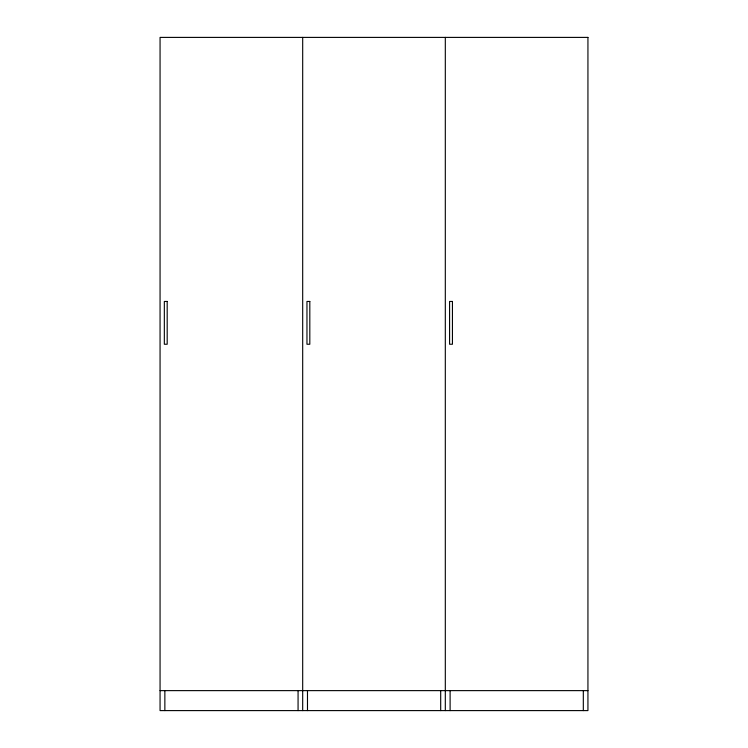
<?xml version="1.0" encoding="UTF-8"?>
<svg xmlns="http://www.w3.org/2000/svg" width="748" height="748" viewBox="0 0 748 748"><rect width="100%" height="100%" fill="white"/><g stroke="black" fill="none" stroke-linecap="round" stroke-linejoin="round"><path stroke-width="1.12" d="M160.063 690.628L587.937 690.628M583.318 690.628L583.318 710.6M450.109 690.628L450.109 710.6M445.312 37.4L445.312 710.6M440.694 690.628L440.694 710.6M307.484 690.628L307.484 710.6M302.688 37.4L302.688 710.6M298.069 690.628L298.069 710.6M164.859 690.628L164.859 710.6M587.937 37.4L160.063 37.4L160.063 710.6L587.937 710.6L587.937 37.4M167.187 301.453L164.336 301.453L164.336 344.239L167.187 344.239L167.187 301.453M309.812 301.453L306.961 301.453L306.961 344.239L309.812 344.239L309.812 301.453M452.437 301.453L449.585 301.453L449.585 344.239L452.437 344.239L452.437 301.453"/></g></svg>
